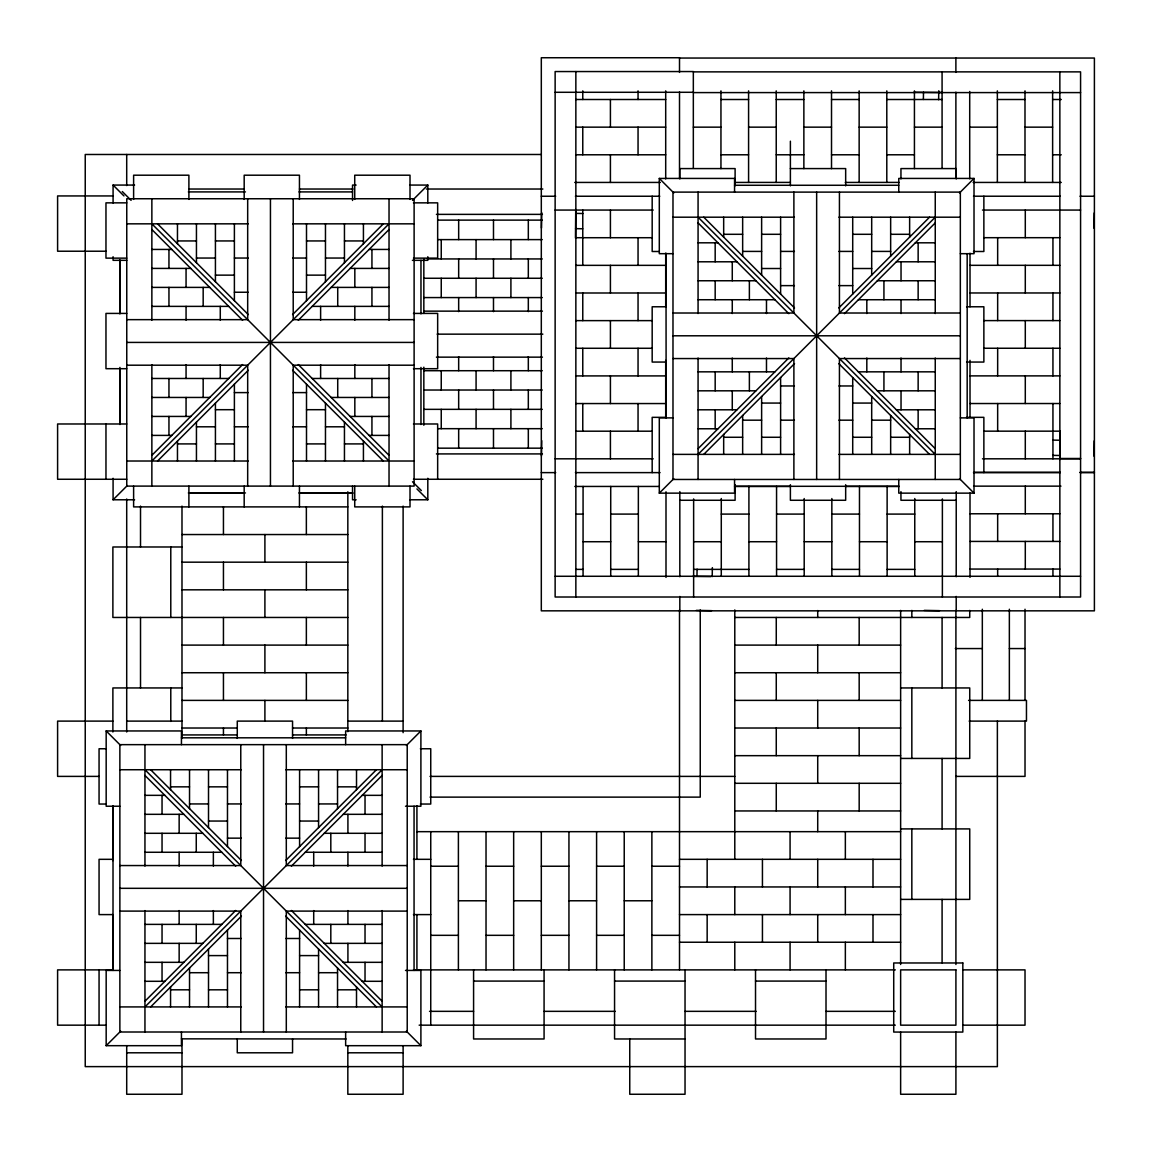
<?xml version="1.0" encoding="UTF-8"?>
<svg xmlns="http://www.w3.org/2000/svg" width="1152" height="1152" viewBox="0 0 1152 1152"><rect width="100%" height="100%" fill="white"/><g stroke="black" fill="none" stroke-linecap="round" stroke-linejoin="round"><path stroke-width="1.5" d="M575.467 238.046L575.726 209.362M1059.984 459.518L1060.243 430.834M541.483 228.024L541.757 212.774M541.483 455.933L541.757 440.683M696.96 576.317L697.09 569.146M712.21 576.59L712.368 567.634M923.371 99.446L923.501 92.275M938.621 99.734L938.779 90.763M1093.954 228.197L1094.227 212.947M1093.954 456.106L1094.227 440.856M151.862 455.328L242.611 364.565M292.579 314.597L383.342 223.834M134.582 499.781L113.083 499.781L127.325 485.539M151.862 461.016L389.03 223.834M412.531 200.333L427.81 185.069L409.882 185.069M157.55 461.016L248.314 370.253M298.282 320.285L389.03 229.522M144.95 1001.218L235.699 910.469M285.667 860.501L376.43 769.738M698.069 448.69L788.832 357.926M838.8 307.958L929.549 217.195M181.44 1032.005L181.44 1045.685L106.171 1045.685L120.658 1031.198M144.95 1006.92L382.133 769.738M406.411 745.459L420.898 730.958L345.643 730.958L345.643 744.653M734.558 479.462L734.558 493.142L659.304 493.142L673.79 478.656M698.069 454.378L935.251 217.195M959.53 192.917L974.016 178.43L898.762 178.43L898.762 192.11M150.638 1006.92L241.402 916.157M291.37 866.189L382.133 775.426M703.757 454.378L794.52 363.614M844.488 313.646L935.251 222.898M679.507 58.046L1094.4 58.046L1094.4 610.834L541.31 610.834L541.31 57.744L679.507 57.744L679.507 72.403M693.331 71.87L1080.576 71.87L1080.576 597.01L555.134 597.01L555.134 71.554L693.331 71.554L693.331 168.163M555.134 92.29L693.331 92.29M693.331 92.592L1080.576 92.592M575.856 99.504L665.698 99.504M720.95 99.504L748.584 99.504M776.232 99.504L803.866 99.504M831.514 99.504L859.147 99.504M886.795 99.504L942.077 99.504M997.358 99.504L1024.992 99.504M1052.626 99.504L1061.266 99.504M575.856 127.152L665.698 127.152M693.331 127.152L720.95 127.152M748.584 127.152L776.232 127.152M803.866 127.152L831.514 127.152M859.147 127.152L886.795 127.152M914.429 127.152L942.077 127.152M969.71 127.152L997.358 127.152M1024.992 127.152L1052.626 127.152M541.31 154.483L85.234 154.483L85.234 251.222M575.856 154.786L665.698 154.786M720.95 154.786L748.584 154.786M776.232 154.786L803.866 154.786M831.514 154.786L859.147 154.786M886.795 154.786L914.429 154.786M997.358 154.786L1024.992 154.786M1052.626 154.786L1061.266 154.786M790.387 168.581L845.669 168.581L845.669 185.846M672.984 253.685L659.304 253.685L659.304 178.43L734.558 178.43L734.558 192.11M574.747 182.434L660.341 182.434M734.76 182.434L790.387 182.405M845.323 182.434L899.165 182.405M973.166 182.434L1061.266 182.434M113.083 202.982L113.083 185.069L134.582 185.069M356.126 185.069L352.541 185.069L352.541 200.462M734.558 185.27L898.762 185.27M188.899 189.029L244.181 189.029M299.448 189.029L352.958 189.029M426.398 189.029L542.851 189.029M188.352 191.909L245.462 191.909M299.002 191.909L352.541 191.909M112.882 195.941L57.6 195.941L57.6 251.222L105.97 251.222M541.31 196.243L555.667 196.243M575.41 196.243L659.765 196.243M973.498 196.214L1060.301 196.243M1080.014 196.243L1094.4 196.243M126.706 202.853L105.97 202.853L105.97 258.134L126.706 258.134M413.467 202.853L437.659 202.853L437.659 258.134L413.467 258.134M555.134 210.067L653.213 210.067M982.498 210.067L1080.576 210.067M436.421 214.373L542.419 214.373M672.984 217.195L794.405 217.195M838.915 217.195L960.336 217.195M437.774 220.118L542.246 220.118M126.763 223.834L248.198 223.834M292.694 223.834L414.115 223.834M723.672 234.302L742.651 234.302M761.63 234.302L780.61 234.302M852.71 234.302L871.69 234.302M890.654 234.302L909.634 234.302M983.837 237.686L1059.854 237.686M575.856 237.715L651.874 237.715M437.774 239.616L542.246 239.616M177.466 240.941L196.445 240.941M215.424 240.941L234.389 240.941M306.504 240.941L325.469 240.941M344.448 240.941L363.427 240.941M698.069 242.813L717.984 242.813M915.336 242.813L935.251 242.813M151.862 249.437L171.778 249.437M369.115 249.437L389.03 249.437M659.088 251.496L652.176 251.496L652.176 196.214M742.651 251.41L761.63 251.41M780.61 251.41L794.405 251.41M838.915 251.41L852.71 251.41M871.69 251.41L890.654 251.41M973.498 251.496L983.866 251.496L983.866 196.214M960.336 253.685L974.016 253.685L974.016 178.43M196.445 258.048L215.424 258.048M234.389 258.048L248.198 258.048M292.694 258.048L306.504 258.048M325.469 258.048L344.448 258.048M427.32 258.941L542.246 258.941M126.763 260.323L113.083 260.323L113.083 256.738M412.416 260.323L427.81 260.323L427.81 256.738M698.069 261.792L736.963 261.792M896.357 261.792L935.251 261.792M575.856 265.349L665.698 265.349M970.013 265.32L1059.854 265.32M151.862 268.416L190.742 268.416M350.136 268.416L389.03 268.416M761.63 268.517L780.61 268.517M852.71 268.517L871.69 268.517M215.424 275.141L234.389 275.141M306.504 275.141L325.469 275.141M423.835 278.266L542.246 278.266M698.069 280.757L755.928 280.757M877.378 280.757L935.251 280.757M780.61 285.624L794.405 285.624M838.915 285.624L852.71 285.624M151.862 287.395L209.722 287.395M331.171 287.395L389.03 287.395M234.389 292.248L248.198 292.248M292.694 292.248L306.504 292.248M575.856 292.997L665.698 292.997M970.013 292.968L1059.854 292.968M423.835 297.576L542.246 297.576M698.069 299.736L774.907 299.736M858.398 299.736L935.251 299.736M151.862 306.374L228.701 306.374M312.192 306.374L389.03 306.374M666 306.778L652.176 306.778L652.176 362.059L666 362.059M966.6 306.778L983.866 306.778L983.866 362.059L966.6 362.059M423.835 311.141L542.419 311.141M672.984 313.013L793.886 313.013L793.886 192.11M960.336 313.013L839.434 313.013L839.434 192.11M126.706 313.416L105.97 313.416L105.97 368.698L126.706 368.698M413.467 313.416L437.659 313.416L437.659 368.698L413.467 368.698M126.763 319.651L247.68 319.651L247.68 198.749M414.115 319.651L293.213 319.651L293.213 198.749M575.856 320.63L651.874 320.63M983.837 320.602L1059.854 320.602M437.141 334.152L542.851 334.152M672.984 335.794L960.336 335.794M126.763 342.418L414.115 342.418M575.856 348.278L651.874 348.278M983.837 348.25L1059.854 348.25M436.421 357.149L542.419 357.149M672.984 358.56L793.886 358.56L793.886 479.462M960.336 358.56L839.434 358.56L839.434 479.462M126.763 365.198L247.68 365.198L247.68 486.101M414.115 365.198L293.213 365.198L293.213 486.101M423.835 370.714L542.246 370.714M698.069 371.837L774.907 371.837M858.398 371.837L935.251 371.837M575.856 375.912L665.698 375.912M970.013 375.883L1059.854 375.883M151.862 378.475L228.701 378.475M312.192 378.475L389.03 378.475M780.61 385.963L794.405 385.963M838.915 385.963L852.71 385.963M423.835 390.024L542.246 390.024M698.069 390.816L755.928 390.816M877.378 390.816L935.251 390.816M234.389 392.602L248.198 392.602M292.694 392.602L306.504 392.602M151.862 397.454L209.722 397.454M331.171 397.454L389.03 397.454M761.63 403.07L780.61 403.07M852.71 403.07L871.69 403.07M970.013 403.531L1059.854 403.531M575.856 403.56L665.698 403.56M423.835 409.349L542.246 409.349M215.424 409.694L234.389 409.694M306.504 409.694L325.469 409.694M698.069 409.795L736.963 409.795M896.357 409.795L935.251 409.795M151.862 416.434L190.742 416.434M350.136 416.434L389.03 416.434M666 417.341L652.176 417.341L652.176 472.622M966.6 417.341L983.866 417.341L983.866 472.622M672.984 417.888L659.304 417.888L659.304 493.142M960.336 417.888L974.016 417.888L974.016 493.142L898.762 493.142L898.762 479.462M742.651 420.178L761.63 420.178M780.61 420.178L794.405 420.178M838.915 420.178L852.71 420.178M871.69 420.178L890.654 420.178M126.706 423.979L57.6 423.979L57.6 479.261L126.706 479.261M413.467 423.979L437.659 423.979L437.659 479.261M196.445 426.802L215.424 426.802M234.389 426.802L248.198 426.802M292.694 426.802L306.504 426.802M325.469 426.802L344.448 426.802M437.774 428.674L542.246 428.674M698.069 428.774L717.984 428.774M915.336 428.774L935.251 428.774M575.856 431.194L651.874 431.194M983.837 431.165L1059.854 431.165M151.862 435.398L171.778 435.398M369.115 435.398L389.03 435.398M723.672 437.27L742.651 437.27M761.63 437.27L780.61 437.27M852.71 437.27L871.69 437.27M890.654 437.27L909.634 437.27M177.466 443.909L196.445 443.909M215.424 443.909L234.389 443.909M306.504 443.909L325.469 443.909M344.448 443.909L363.427 443.909M437.774 448.171L542.246 448.171M436.421 453.917L542.419 453.917M672.984 454.378L794.405 454.378M838.915 454.378L960.336 454.378M1059.854 458.496L1080.576 458.496M555.134 458.813L653.213 458.813M982.498 458.813L1080.576 458.813M126.763 461.016L248.198 461.016M292.694 461.016L414.115 461.016M974.146 472.32L1060.301 472.32M1080.043 472.32L1094.4 472.32M541.31 472.622L555.696 472.622M575.41 472.622L660.038 472.622M973.498 472.622L1060.301 472.622M1080.043 472.622L1094.4 472.622M413.467 479.261L542.851 479.261M734.558 486.302L898.762 486.302M973.584 486.144L1060.963 486.144M574.805 486.446L659.088 486.446M735.106 486.446L790.387 486.446M845.669 486.446L899.222 486.446M188.352 492.941L245.462 492.941M299.002 492.941L352.541 492.941M188.899 493.085L244.181 493.085M299.448 493.085L352.958 493.085M356.126 499.781L352.541 499.781L352.541 486.101M409.882 499.781L427.81 499.781L427.81 478.282M679.824 500.27L735.106 500.27L735.106 484.718M956.232 500.27L900.95 500.27L900.95 491.63M347.832 506.894L133.618 506.894L133.618 486.173M970.013 513.778L1059.854 513.778M576.173 514.094L583.07 514.094M610.718 514.094L638.352 514.094M721.282 514.094L748.915 514.094M776.563 514.094L804.197 514.094M831.845 514.094L859.478 514.094M887.126 514.094L914.76 514.094M181.987 534.542L347.832 534.542M970.013 541.426L1059.854 541.426M583.07 541.728L610.718 541.728M638.352 541.728L666 541.728M693.634 541.728L721.282 541.728M748.915 541.728L776.563 541.728M804.197 541.728L831.845 541.728M859.478 541.728L887.126 541.728M914.76 541.728L942.379 541.728M181.987 546.984L112.882 546.984L112.882 617.458L347.832 617.458M181.987 562.176L347.832 562.176M970.013 569.059L1059.854 569.059M576.173 569.376L583.07 569.376M610.718 569.376L638.352 569.376M693.634 569.376L748.915 569.376M776.563 569.376L804.197 569.376M831.845 569.376L859.478 569.376M887.126 569.376L914.76 569.376M555.134 576.274L1080.576 576.274M181.987 589.824L347.832 589.824M734.789 617.458L969.739 617.458L969.739 610.416M181.987 645.106L347.832 645.106M734.789 645.106L900.634 645.106M955.31 648.562L982.325 648.562M1009.354 648.562L1025.021 648.562M181.987 672.739L347.832 672.739M734.789 672.739L900.634 672.739M181.987 687.946L112.882 687.946L112.882 731.995M900.634 687.946L969.739 687.946L969.739 758.434L900.634 758.434M181.987 700.387L347.832 700.387M734.789 700.387L900.634 700.387M968.573 700.387L1026.461 700.387L1026.461 721.109L969.134 721.109M112.882 721.109L57.6 721.109L57.6 776.39L99.058 776.39M126.706 721.109L181.987 721.109M347.832 721.109L403.114 721.109M181.987 728.021L237.269 728.021M292.55 728.021L347.832 728.021M734.789 728.021L900.634 728.021M119.866 806.227L106.171 806.227L106.171 730.958L181.44 730.958L181.44 744.653M181.987 734.933L237.269 734.933M292.55 734.933L346.046 734.933M181.44 737.813L345.643 737.813M105.97 748.757L99.058 748.757L99.058 804.038L105.97 804.038M420.379 748.757L430.747 748.757L430.747 804.038L420.379 804.038M734.789 755.669L900.634 755.669M119.866 769.738L241.286 769.738M285.782 769.738L407.218 769.738M430.027 776.39L734.789 776.39M955.915 776.39L1025.021 776.39L1025.021 721.109M734.789 783.302L900.634 783.302M170.554 786.845L189.533 786.845M208.512 786.845L227.477 786.845M299.592 786.845L318.571 786.845M337.536 786.845L356.515 786.845M144.95 795.341L164.866 795.341M362.203 795.341L382.133 795.341M430.027 797.126L700.243 797.126L700.243 609.926M189.533 803.938L208.512 803.938M227.477 803.938L241.286 803.938M285.782 803.938L299.592 803.938M318.571 803.938L337.536 803.938M405.504 806.227L420.898 806.227L420.898 730.958M734.789 810.95L900.634 810.95M144.95 814.32L183.845 814.32M343.238 814.32L382.133 814.32M208.512 821.045L227.477 821.045M299.592 821.045L318.571 821.045M900.634 828.907L969.739 828.907L969.739 899.395L900.634 899.395M416.923 831.672L900.634 831.672M144.95 833.299L202.81 833.299M324.259 833.299L382.133 833.299M227.477 838.152L241.286 838.152M285.782 838.152L299.592 838.152M144.95 852.264L221.789 852.264M305.28 852.264L382.133 852.264M112.882 859.32L99.058 859.32L99.058 914.602L112.882 914.602L112.882 969.883L57.6 969.883L57.6 1025.165L105.97 1025.165M413.467 859.32L430.747 859.32M679.507 859.32L900.634 859.32M119.866 865.555L240.768 865.555L240.768 744.653M407.218 865.555L286.301 865.555L286.301 744.653M430.747 866.232L458.395 866.232M486.029 866.232L513.662 866.232M541.31 866.232L568.944 866.232M596.592 866.232L624.226 866.232M651.874 866.232L679.507 866.232M679.507 886.954L900.634 886.954M119.866 888.322L407.218 888.322M458.395 900.778L486.029 900.778M513.662 900.778L541.31 900.778M568.944 900.778L596.592 900.778M624.226 900.778L651.874 900.778M119.866 911.102L240.768 911.102L240.768 1032.005M407.218 911.102L286.301 911.102L286.301 1032.005M413.467 914.602L430.747 914.602M679.507 914.602L900.634 914.602M144.95 924.379L221.789 924.379M305.28 924.379L382.133 924.379M430.747 935.323L458.395 935.323M486.029 935.323L513.662 935.323M541.31 935.323L568.944 935.323M596.592 935.323L624.226 935.323M651.874 935.323L679.507 935.323M227.477 938.491L241.286 938.491M285.782 938.491L299.592 938.491M679.507 942.235L900.634 942.235M144.95 943.358L202.81 943.358M324.259 943.358L382.133 943.358M208.512 955.598L227.477 955.598M299.592 955.598L318.571 955.598M144.95 962.323L183.845 962.323M343.238 962.323L382.133 962.323M413.467 969.883L895.306 969.883M962.827 969.883L1025.021 969.883L1025.021 1025.165L962.827 1025.165M119.866 970.43L106.171 970.43L106.171 1045.685M405.504 970.43L420.898 970.43L420.898 1045.685L345.643 1045.685L345.643 1032.005M189.533 972.706L208.512 972.706M227.477 972.706L241.286 972.706M285.782 972.706L299.592 972.706M318.571 972.706L337.536 972.706M473.587 981.086L544.075 981.086M614.563 981.086L685.037 981.086M755.525 981.086L826.013 981.086M144.95 981.302L164.866 981.302M362.203 981.302L382.133 981.302M170.554 989.813L189.533 989.813M208.512 989.813L227.477 989.813M299.592 989.813L318.571 989.813M337.536 989.813L356.515 989.813M119.866 1006.92L241.286 1006.92M285.782 1006.92L407.218 1006.92M429.538 1011.341L473.587 1011.341M544.075 1011.341L615.154 1011.341M685.037 1011.341L756.115 1011.341M826.013 1011.341L895.306 1011.341M419.141 1025.165L895.306 1025.165M181.44 1038.845L346.046 1038.974M685.037 1038.974L614.563 1038.974L614.563 969.883M126.706 1052.798L181.987 1052.798M347.832 1052.798L403.114 1052.798M914.098 92.203L942.782 92.462M692.928 576.403L710.856 576.576M575.827 213.394L582.998 213.523M575.539 228.643L582.71 228.773M1053 440.107L1060.171 440.237M1052.712 455.357L1059.883 455.486M924.25 610.373L939.499 610.661M696.341 610.373L711.59 610.661M703.757 217.195L794.52 307.958M844.488 357.926L935.251 448.69M659.304 178.43L673.79 192.917M698.069 217.195L935.251 454.378M959.53 478.656L974.016 493.142M698.069 222.898L788.832 313.646M838.8 363.614L929.549 454.378M157.55 223.834L248.314 314.597M298.282 364.565L389.03 455.328M122.299 191.549L131.098 200.333M412.531 481.766L421.33 490.565M113.083 185.069L123.955 195.926M151.862 223.834L389.03 461.016M416.938 488.923L427.81 499.781M151.862 229.522L242.611 320.285M292.579 370.253L383.342 461.016M150.638 769.738L241.402 860.501M291.37 910.469L382.133 1001.218M106.171 730.958L120.658 745.459M144.95 769.738L382.133 1006.92M406.411 1031.198L420.898 1045.685M144.95 775.426L235.699 866.189M285.667 916.157L376.43 1006.92M1059.854 71.87L1059.854 597.01M1052.942 237.686L1052.942 265.32M1052.942 292.968L1052.942 320.602M1052.942 348.25L1052.942 375.883M1052.942 403.531L1052.942 458.813M1052.942 513.778L1052.942 541.426M1052.942 569.059L1052.942 575.971M1052.626 90.864L1052.626 182.434M1025.294 210.067L1025.294 237.686M1025.294 265.32L1025.294 292.968M1025.294 320.602L1025.294 348.25M1025.294 375.883L1025.294 403.531M1025.294 431.165L1025.294 458.813M1025.294 486.144L1025.294 513.778M1025.294 541.426L1025.294 569.059M1024.992 90.864L1024.992 182.434M1025.021 609.235L1025.021 700.387M1009.354 609.235L1009.354 700.387M997.661 237.686L997.661 265.32M997.661 292.968L997.661 320.602M997.661 348.25L997.661 375.883M997.661 403.531L997.661 431.165M997.661 513.778L997.661 541.426M997.661 569.059L997.661 575.971M997.373 721.109L997.373 1066.622L85.234 1066.622L85.234 479.534M997.358 90.864L997.358 182.434M982.325 609.235L982.325 700.387M970.013 253.224L970.013 306.778M970.013 360.331L970.013 417.341M970.013 493.056L970.013 577.339M969.71 91.483L969.71 178.862M967.176 253.685L967.176 417.888M956.232 178.949L956.232 168.581L900.95 168.581L900.95 178.949M956.232 491.63L956.203 576.734M956.203 596.434L956.203 610.834M955.886 58.046L955.886 72.403M955.886 92.146L955.886 178.301M955.915 610.416L955.915 964.498M955.915 1032.062L955.915 1094.256L900.634 1094.256L900.634 1032.062M942.379 498.931L942.379 597.01M942.077 71.87L942.077 168.163M942.091 617.458L942.091 687.946M942.091 758.434L942.091 828.907M942.091 899.395L942.091 962.827M935.251 192.11L935.251 313.531M935.251 358.042L935.251 479.462M918.144 242.813L918.144 261.792M918.144 280.757L918.144 299.736M918.144 371.837L918.144 390.816M918.144 409.795L918.144 428.774M914.76 498.542L914.76 576.274M914.429 90.864L914.429 168.61M911.837 610.416L911.837 617.458M911.837 687.946L911.837 758.434M911.837 828.907L911.837 899.395M909.634 217.195L909.634 237.11M909.634 434.462L909.634 454.378M901.037 261.792L901.037 280.757M901.037 299.736L901.037 313.531M901.037 358.042L901.037 371.837M901.037 390.816L901.037 409.795M900.634 610.416L900.634 964.498M890.654 217.195L890.654 256.09M890.654 415.483L890.654 454.378M887.126 486.446L887.126 576.274M886.795 90.864L886.795 182.434M883.93 280.757L883.93 299.736M883.93 371.837L883.93 390.816M873 859.32L873 886.954M873 914.602L873 942.235M871.69 217.195L871.69 275.069M871.69 396.518L871.69 454.378M866.822 299.736L866.822 313.531M866.822 358.042L866.822 371.837M859.478 486.446L859.478 576.274M859.147 90.864L859.147 182.434M859.176 617.458L859.176 645.106M859.176 672.739L859.176 700.387M859.176 728.021L859.176 755.669M859.176 783.302L859.176 810.95M852.71 217.195L852.71 294.048M852.71 377.539L852.71 454.378M845.669 484.718L845.669 500.27L790.387 500.27L790.387 484.718M845.352 831.672L845.352 859.32M845.352 886.954L845.352 914.602M845.352 942.235L845.352 969.883M831.845 498.542L831.845 576.274M831.514 90.864L831.514 168.61M826.013 969.883L826.013 1038.974L755.525 1038.974L755.525 969.883M817.718 610.546L817.718 617.458M817.718 645.106L817.718 672.739M817.718 700.387L817.718 728.021M817.718 755.669L817.718 783.302M817.718 810.95L817.718 831.672M817.718 859.32L817.718 886.954M817.718 914.602L817.718 942.235M816.653 192.11L816.653 479.462M804.197 498.542L804.197 576.274M803.866 90.864L803.866 168.61M790.387 141.206L790.387 185.846M790.07 831.672L790.07 859.32M790.07 886.954L790.07 914.602M790.07 942.235L790.07 969.883M780.61 217.195L780.61 294.048M780.61 377.539L780.61 454.378M776.563 486.446L776.563 576.274M776.232 90.864L776.232 182.434M776.261 617.458L776.261 645.106M776.261 672.739L776.261 700.387M776.261 728.021L776.261 755.669M776.261 783.302L776.261 810.95M766.483 299.736L766.483 313.531M766.483 358.042L766.483 371.837M762.437 859.32L762.437 886.954M762.437 914.602L762.437 942.235M761.63 217.195L761.63 275.069M761.63 396.518L761.63 454.378M749.376 280.757L749.376 299.736M749.376 371.837L749.376 390.816M748.915 486.446L748.915 576.274M748.584 90.864L748.584 182.434M742.651 217.195L742.651 256.09M742.651 415.483L742.651 454.378M735.106 185.846L735.106 168.581L679.824 168.581L679.824 178.949M734.789 609.926L734.789 859.32M734.789 886.954L734.789 914.602M734.789 942.235L734.789 969.883M732.269 261.792L732.269 280.757M732.269 299.736L732.269 313.531M732.269 358.042L732.269 371.837M732.269 390.816L732.269 409.795M723.672 217.195L723.672 237.11M723.672 434.462L723.672 454.378M721.282 498.542L721.282 576.274M720.95 90.864L720.95 168.61M715.176 242.813L715.176 261.792M715.176 280.757L715.176 299.736M715.176 371.837L715.176 390.816M715.176 409.795L715.176 428.774M707.155 859.32L707.155 886.954M707.155 914.602L707.155 942.235M698.069 192.11L698.069 313.531M698.069 358.042L698.069 479.462M693.634 498.931L693.634 597.01M685.037 969.883L685.037 1094.256L629.755 1094.256L629.755 1038.974M679.824 491.63L679.824 576.734M679.824 596.477L679.824 610.834M679.507 91.915L679.507 178.301M679.507 609.926L679.507 969.883M666 253.282L666.144 417.888M666 491.803L666 577.397M665.698 90.864L665.698 178.978M665.698 253.253L665.698 306.806M665.698 360.36L665.698 417.37M651.874 831.672L651.874 969.883M638.352 486.446L638.352 576.274M638.05 90.864L638.05 99.504M638.05 127.152L638.05 154.786M638.05 237.715L638.05 265.349M638.05 292.997L638.05 320.63M638.05 348.278L638.05 375.912M638.05 403.56L638.05 431.194M624.226 831.672L624.226 969.883M610.718 486.446L610.718 576.274M610.416 99.504L610.416 127.152M610.416 154.786L610.416 182.434M610.416 210.067L610.416 237.715M610.416 265.349L610.416 292.997M610.416 320.63L610.416 348.278M610.416 375.912L610.416 403.56M610.416 431.194L610.416 458.813M596.592 831.672L596.592 969.883M583.07 486.446L583.07 576.274M582.768 90.864L582.768 99.504M582.768 127.152L582.768 154.786M582.768 210.067L582.768 265.349M582.768 292.997L582.768 320.63M582.768 348.278L582.768 375.912M582.768 403.56L582.768 431.194M575.856 71.554L575.856 597.01M568.944 831.672L568.944 969.883M544.075 969.883L544.075 1038.974L473.587 1038.974L473.587 969.883M541.31 831.672L541.31 969.883M528.322 220.118L528.322 239.616M528.322 258.941L528.322 278.266M528.322 297.576L528.322 311.63M528.322 356.659L528.322 370.714M528.322 390.024L528.322 409.349M528.322 428.674L528.322 448.171M513.662 831.672L513.662 969.883M510.912 239.616L510.912 258.941M510.912 278.266L510.912 297.576M510.912 370.714L510.912 390.024M510.912 409.349L510.912 428.674M493.488 220.118L493.488 239.616M493.488 258.941L493.488 278.266M493.488 297.576L493.488 311.63M493.488 356.659L493.488 370.714M493.488 390.024L493.488 409.349M493.488 428.674L493.488 448.171M486.029 831.672L486.029 969.883M476.078 239.616L476.078 258.941M476.078 278.266L476.078 297.576M476.078 370.714L476.078 390.024M476.078 409.349L476.078 428.674M458.669 220.118L458.669 239.616M458.669 258.941L458.669 278.266M458.669 297.576L458.669 311.63M458.669 356.659L458.669 370.714M458.669 390.024L458.669 409.349M458.669 428.674L458.669 448.171M458.395 831.672L458.395 969.883M441.245 239.616L441.245 258.941M441.245 278.266L441.245 297.576M441.245 370.714L441.245 390.024M441.245 409.349L441.245 428.674M430.747 831.672L430.747 1025.165M427.81 185.069L427.81 202.982M423.835 258.941L423.835 313.416M423.835 367.2L423.835 425.246M420.97 260.323L420.97 313.862M420.97 367.416L420.97 424.526M416.923 805.824L416.923 859.32M416.923 914.602L416.923 969.883M414.058 806.227L414.058 970.43M410.011 199.397L410.011 175.205L354.73 175.205L354.73 199.397M410.011 486.173L410.011 506.894L354.73 506.894L354.73 486.173M403.114 506.102L403.114 732.658M403.114 1045.886L403.114 1094.256L347.832 1094.256L347.832 1045.886M389.03 198.749L389.03 320.17M389.03 364.68L389.03 486.101M382.378 506.102L382.378 720.907M382.133 744.653L382.133 866.074M382.133 910.584L382.133 1032.005M371.938 249.437L371.938 268.416M371.938 287.395L371.938 306.374M371.938 378.475L371.938 397.454M371.938 416.434L371.938 435.398M365.026 795.341L365.026 814.32M365.026 833.299L365.026 852.264M365.026 924.379L365.026 943.358M365.026 962.323L365.026 981.302M363.427 223.834L363.427 243.749M363.427 441.101L363.427 461.016M356.515 769.738L356.515 789.653M356.515 986.99L356.515 1006.92M354.83 268.416L354.83 287.395M354.83 306.374L354.83 320.17M354.83 364.68L354.83 378.475M354.83 397.454L354.83 416.434M347.918 814.32L347.918 833.299M347.918 852.264L347.918 866.074M347.918 910.584L347.918 924.379M347.918 943.358L347.918 962.323M347.832 491.789L347.832 731.65M344.448 223.834L344.448 262.728M344.448 422.122L344.448 461.016M337.723 287.395L337.723 306.374M337.723 378.475L337.723 397.454M337.536 769.738L337.536 808.632M337.536 968.026L337.536 1006.92M330.811 833.299L330.811 852.264M330.811 924.379L330.811 943.358M325.469 223.834L325.469 281.707M325.469 403.142L325.469 461.016M320.616 306.374L320.616 320.17M320.616 364.68L320.616 378.475M318.571 769.738L318.571 827.597M318.571 949.046L318.571 1006.92M313.704 852.264L313.704 866.074M313.704 910.584L313.704 924.379M306.504 223.834L306.504 300.672M306.504 384.163L306.504 461.016M306.36 506.894L306.36 534.542M306.36 562.176L306.36 589.824M306.36 617.458L306.36 645.106M306.36 672.739L306.36 700.387M306.36 728.021L306.36 734.933M299.448 199.397L299.448 175.205L244.181 175.205L244.181 199.397M299.448 486.173L299.448 506.894M299.592 769.738L299.592 846.576M299.592 930.067L299.592 1006.92M292.55 738.389L292.55 721.109L237.269 721.109L237.269 738.389M292.55 1038.974L292.55 1052.798L237.269 1052.798L237.269 1038.974M270.446 198.749L270.446 486.101M264.902 534.542L264.902 562.176M264.902 589.824L264.902 617.458M264.902 645.106L264.902 672.739M264.902 700.387L264.902 721.109M263.534 744.653L263.534 1032.005M244.181 486.173L244.181 506.894M234.389 223.834L234.389 300.672M234.389 384.163L234.389 461.016M227.477 769.738L227.477 846.576M227.477 930.067L227.477 1006.92M223.445 506.894L223.445 534.542M223.445 562.176L223.445 589.824M223.445 617.458L223.445 645.106M223.445 672.739L223.445 700.387M223.445 728.021L223.445 734.933M220.277 306.374L220.277 320.17M220.277 364.68L220.277 378.475M215.424 223.834L215.424 281.707M215.424 403.142L215.424 461.016M213.365 852.264L213.365 866.074M213.365 910.584L213.365 924.379M208.512 769.738L208.512 827.597M208.512 949.046L208.512 1006.92M203.17 287.395L203.17 306.374M203.17 378.475L203.17 397.454M196.445 223.834L196.445 262.728M196.445 422.122L196.445 461.016M196.258 833.299L196.258 852.264M196.258 924.379L196.258 943.358M189.533 769.738L189.533 808.632M189.533 968.026L189.533 1006.92M188.899 199.397L188.899 175.205L133.618 175.205L133.618 199.397M188.899 486.173L188.899 506.894M186.062 268.416L186.062 287.395M186.062 306.374L186.062 320.17M186.062 364.68L186.062 378.475M186.062 397.454L186.062 416.434M181.987 506.102L181.987 738.389M181.987 1038.974L181.987 1094.256L126.706 1094.256L126.706 1045.886M179.15 814.32L179.15 833.299M179.15 852.264L179.15 866.074M179.15 910.584L179.15 924.379M179.15 943.358L179.15 962.323M177.466 223.834L177.466 243.749M177.466 441.101L177.466 461.016M170.784 546.984L170.784 617.458M170.784 687.946L170.784 721.426M170.554 769.738L170.554 789.653M170.554 986.99L170.554 1006.92M168.955 249.437L168.955 268.416M168.955 287.395L168.955 306.374M168.955 378.475L168.955 397.454M168.955 416.434L168.955 435.398M162.043 795.341L162.043 814.32M162.043 833.299L162.043 852.264M162.043 924.379L162.043 943.358M162.043 962.323L162.043 981.302M151.862 198.749L151.862 320.17M151.862 364.68L151.862 486.101M144.95 744.653L144.95 866.074M144.95 910.584L144.95 1032.005M140.515 506.102L140.515 546.984M140.515 617.458L140.515 687.946M126.706 154.483L126.706 185.573M126.706 499.003L126.706 731.995M119.923 260.323L119.923 313.862M119.923 367.416L119.923 424.526M119.794 259.92L119.794 313.416M119.794 368.698L119.794 423.979M113.083 478.282L113.083 499.781M113.011 806.227L113.011 970.43M112.882 805.824L112.882 860.63M105.97 423.979L105.97 479.261M99.058 969.883L99.058 1025.165M85.234 251.453L85.234 479.261M960.336 192.11L672.984 192.11L672.984 479.462L960.336 479.462L960.336 192.11M414.115 198.749L126.763 198.749L126.763 486.101L414.115 486.101L414.115 198.749M407.218 744.653L119.866 744.653L119.866 1032.005L407.218 1032.005L407.218 744.653M962.827 962.971L893.722 962.971L893.722 1032.062L962.827 1032.062L962.827 962.971M955.915 969.883L900.634 969.883L900.634 1025.165L955.915 1025.165L955.915 969.883"/></g></svg>
